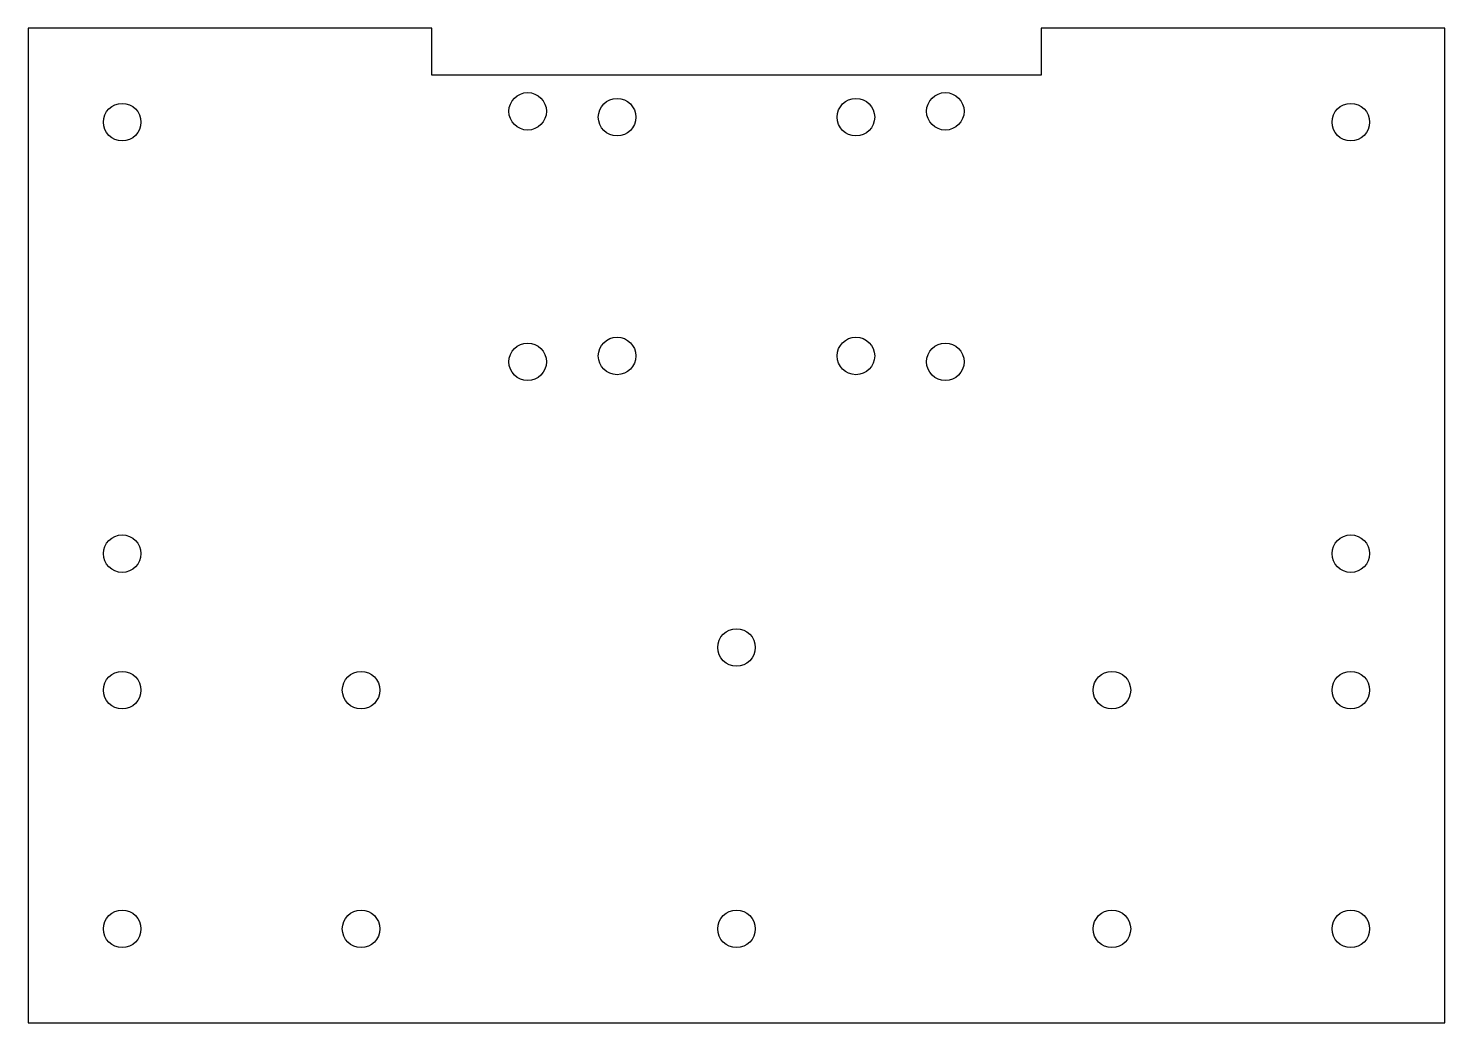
# Model space of a CAD drawing. Extents: x 0 to 151, y 0 to 106.
import ezdxf

# ---------------------------------------------------------------- set-up
doc = ezdxf.new("R2010")
doc.units = 0
doc.layers.get('0').update_dxf_attribs({"linetype": 'continuous'})

# ---------------------------------------------------------------- blocks, each defined once
blk = doc.blocks.new('SKETCH')
at = {"color": 7}
blk.add_lwpolyline([(0, 0), (150.9, 0), (150.9, 106), (107.9, 106), (107.9, 101), (43, 101), (43, 106), (0, 106)], close=True, dxfattribs=at)
for centre in [(53.2, 97.15), (62.725, 96.525), (88.175, 96.525), (97.7, 97.15), (10, 96), (140.9, 96), (53.2, 70.45), (62.725, 71.075), (88.175, 71.075), (97.7, 70.45), (10, 50), (140.9, 50), (75.45, 40), (10, 35.45), (35.45, 35.45), (115.45, 35.45), (140.9, 35.45), (10, 10), (35.45, 10), (75.45, 10), (115.45, 10), (140.9, 10)]:
    blk.add_circle(centre, 2, dxfattribs=at)

msp = doc.modelspace()

# ---------------------------------------------------------------- block references
at = {"color": 7}
msp.add_blockref('SKETCH', (0, 0), dxfattribs=at)

doc.saveas('drawing.dxf')
